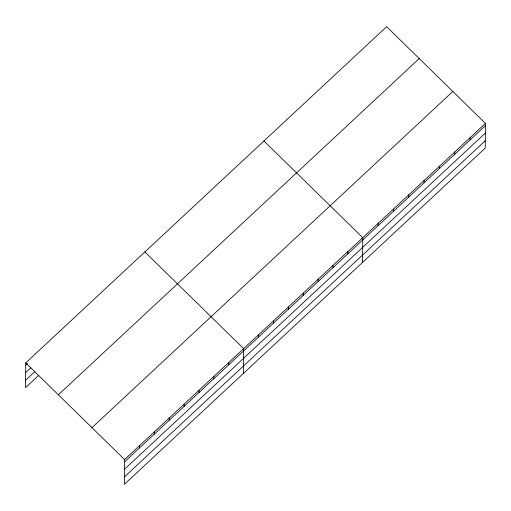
<?xml version="1.0" encoding="UTF-8"?>
<svg xmlns="http://www.w3.org/2000/svg" width="511" height="511" viewBox="0 0 511 511"><rect width="100%" height="100%" fill="white"/><g stroke="black" fill="none" stroke-linecap="round" stroke-linejoin="round"><path stroke-width="0.77" d="M25.767 362.893L124.588 459.574L124.371 484.319L485.233 148.107L485.45 123.368L386.629 26.681L25.767 362.893L25.55 387.632L38.721 375.368M139.452 447.987L139.471 445.707M154.341 434.12L154.36 431.84M169.224 420.253L169.243 417.972M184.107 406.379L184.132 404.099M198.996 392.512L199.015 390.232M213.879 378.645L213.898 376.364M228.768 364.777L228.787 362.497M243.453 373.369L243.67 348.63L144.849 251.942M258.54 337.036L258.56 334.756M273.423 323.169L273.442 320.889M288.306 309.302L288.332 307.022M303.195 295.435L303.215 293.154M318.078 281.561L318.098 279.287M332.968 267.694L332.987 265.413M347.85 253.826L347.87 251.546M362.542 262.418L362.759 237.679L263.938 140.991M378.076 225.67L378.095 223.39M393.413 211.382L393.432 209.101M408.749 197.093L408.768 194.812M424.085 182.804L424.104 180.524M439.422 168.515L439.441 166.235M454.758 154.226L454.777 151.946M470.094 139.937L470.114 137.657M25.748 365.173L27.466 363.57M25.684 372.583L30.832 367.779M25.614 380.222L34.774 371.689M58.375 394.799L419.237 58.586M91.974 427.669L452.842 91.463M124.588 459.574L485.45 123.368M124.569 461.855L485.431 125.649M124.505 469.27L485.367 133.058M124.435 476.904L485.297 140.697"/></g></svg>
